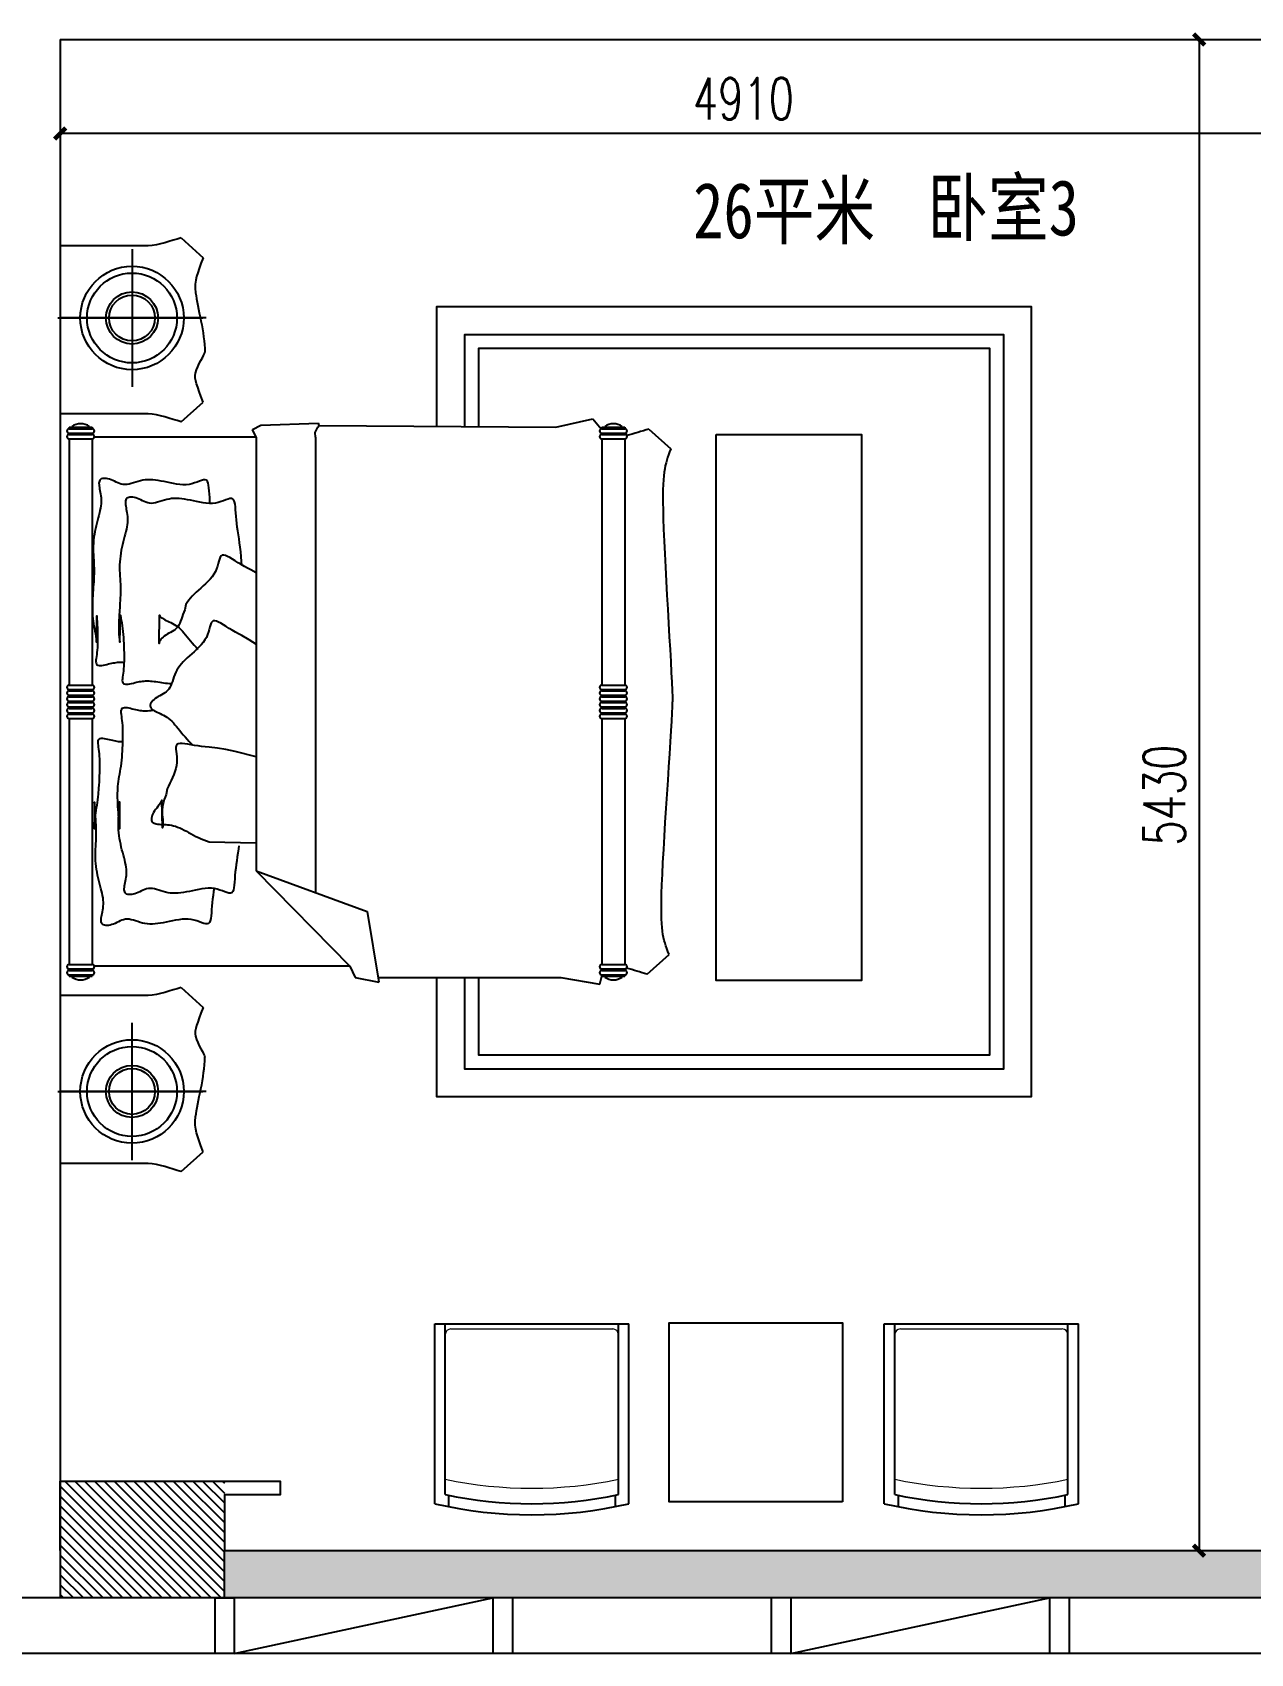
# Model space of a CAD drawing. Header units: millimetres. Extents: x 561810 to 956823, y -438984 to -391712.
# Drawn here: x 581290 to 585667, y -415003 to -409177 of the extents above; entities that cross this region are included whole.
import ezdxf

# ---------------------------------------------------------------- set-up
doc = ezdxf.new("R2010")
doc.units = ezdxf.units.MM
doc.header["$LTSCALE"] = 10
doc.header["$MEASUREMENT"] = 0
doc.layers.get('0').update_dxf_attribs({"linetype": 'CONTINUOUS'})
doc.layers.get('DEFPOINTS').update_dxf_attribs({"color": 1, "linetype": 'CONTINUOUS'})
for name, color, linetype in [('PUB_DIM', 3, 'CONTINUOUS'), ('WALL', 7, 'CONTINUOUS'), ('WINDOW', 4, 'CONTINUOUS'), ('填充', 8, 'CONTINUOUS'), ('墙', 7, 'CONTINUOUS')]:
    doc.layers.add(name, color=color, linetype=linetype)
doc.layers.add('细线', color=250, linetype='CONTINUOUS', lineweight=5)
doc.styles.add('12', font='', dxfattribs={"width": 0.8})
doc.styles.add('_TCH_DIM_T3', font='SIMPLEX', dxfattribs={"width": 0.705882, "bigfont": 'GBCBIG'})
doc.styles.get('12').set_extended_font_data('SimSun')
doc.dimstyles.new('_TCH_ARCH&&100', dxfattribs={"dimtxt": 297.5, "dimasz": 100, "dimexe": 250, "dimexo": 300, "dimgap": 126.25, "dimtad": 1, "dimdec": 0, "dimzin": 0, "dimdsep": 46, "dimtxsty": '_TCH_DIM_T3', "dimblk": 'ARCHTICK', "dimcen": 0.09, "dimclrt": 7, "dimazin": 0, "dimtfac": 1, "dimtdec": 0, "dimtix": 1, "dimtmove": 0, "dimatfit": 3, "dimldrblk": 'ARCHTICK', "dimfxl": 0, "dimtolj": 1, "dimtzin": 0, "dimarcsym": 0})

# ---------------------------------------------------------------- blocks, each defined once
blk = doc.blocks.new('_ARCHTICK')
at = {"color": 0, "linetype": 'ByBlock', "const_width": 0.4}
blk.add_lwpolyline([(-0.5, -0.5), (0.5, 0.5)], dxfattribs=at)
blk = doc.blocks.new('*D908')
at = {"layer": 'DEFPOINTS', "color": 0}
for p in [(585350.2, -409202.8), (585350.2, -414632.8), (585482.4, -414632.8)]:
    blk.add_point(p, dxfattribs=at)
at = {"layer": 'PUB_DIM', "color": 0, "lineweight": -2}
for p, q in [((585450.2, -409202.8), (585582.4, -409202.8)), ((585450.2, -414632.8), (585582.4, -414632.8))]:
    blk.add_line(p, q, dxfattribs=at)
at = {"layer": 'PUB_DIM', "color": 8, "lineweight": -2}
blk.add_line((585482.4, -409202.8), (585482.4, -414632.8), dxfattribs=at)
at = {"layer": 'PUB_DIM', "color": 8, "lineweight": -2, "xscale": 40, "yscale": 40, "zscale": 40}
for p, rotation in [((585482.4, -409202.8), 90), ((585482.4, -414632.8), 270)]:
    blk.add_blockref('_ARCHTICK', p, dxfattribs=dict(at, rotation=rotation))
at = {"layer": 'PUB_DIM', "color": 142, "insert": (585357.4, -411917.8), "char_height": 150, "attachment_point": 5, "rotation": 90, "style": '_TCH_DIM_T3'}
blk.add_mtext('\\A1;5430', dxfattribs=at)
blk = doc.blocks.new('*D909')
at = {"layer": 'DEFPOINTS', "color": 0}
for p in [(581389.9, -409388.4), (586299.9, -409388.4), (581389.9, -409540.4)]:
    blk.add_point(p, dxfattribs=at)
at = {"layer": 'PUB_DIM', "color": 0, "lineweight": -2}
for p, q in [((581389.9, -409488.4), (581389.9, -409640.4)), ((586299.9, -409488.4), (586299.9, -409640.4))]:
    blk.add_line(p, q, dxfattribs=at)
at = {"layer": 'PUB_DIM', "color": 8, "lineweight": -2}
blk.add_line((586299.9, -409540.4), (581389.9, -409540.4), dxfattribs=at)
at = {"layer": 'PUB_DIM', "color": 8, "lineweight": -2, "xscale": 40, "yscale": 40, "zscale": 40, "rotation": 180}
blk.add_blockref('_ARCHTICK', (581389.9, -409540.4), dxfattribs=at)
at = {"layer": 'PUB_DIM', "color": 8, "lineweight": -2, "xscale": 40, "yscale": 40, "zscale": 40}
blk.add_blockref('_ARCHTICK', (586299.9, -409540.4), dxfattribs=at)
at = {"layer": 'PUB_DIM', "color": 142, "insert": (583844.9, -409415.4), "char_height": 150, "attachment_point": 5, "style": '_TCH_DIM_T3'}
blk.add_mtext('\\A1;4910', dxfattribs=at)

msp = doc.modelspace()

# ---------------------------------------------------------------- hatches: boundary and pattern name
h = msp.add_hatch()
h.set_pattern_fill('ANSI31', color=250, scale=200, angle=-90, style=0)
h.set_pattern_definition([(315, (582179.9, -414802.755), (17.6777, 17.6777), [])])
h.paths.add_polyline_path([(581979.9, -414632.8), (581979.9, -414382.8), (581389.9, -414382.8), (581389.9, -414632.8), (581389.9, -414802.8), (581979.9, -414802.8)])
h = msp.add_hatch()
h.set_pattern_fill('AR-CONC', color=250, scale=20, style=0)
h.set_pattern_definition([(50, (585979.9, -414802.76), (143.452, -12.5504), [15, -165]), (355, (585979.9, -414802.76), (-27.75, 150.4384), [12, -132]), (100.4514, (585991.86, -414803.8), (115.702, 137.888), [12.748, -140.2284]), (46.184, (585979.9, -414762.76), (213.448, -33.104), [22.5, -247.5]), (96.6356, (585997.69, -414765.51), (186.933, 194.824), [19.122, -210.343]), (351.184, (585979.9, -414762.76), (186.932, 194.824), [18, -198]), (21, (585999.9, -414772.76), (119.3814, -80.5238), [15, -165]), (326, (585999.9, -414772.76), (48.663, 145.03), [12, -132]), (71.4514, (586009.85, -414779.47), (168.0445, 64.506), [12.748, -140.2284]), (37.5, (585979.9, -414802.755), (2.432, 66.5788), [0, -130.4, 0, -134, 0, -132.5]), (7.5, (585979.9, -414802.755), (52.6139, 78.8823), [0, -76.4, 0, -127.4, 0, -50.5]), (327.5, (585935.3, -414802.755), (106.7645, -4.511), [0, -50, 0, -156, 0, -207]), (317.5, (585915.3, -414802.755), (116.6372, 20.021), [0, -65, 0, -103.6, 0, -147])])
h.paths.add_polyline_path([(585979.9, -414802.8), (585979.9, -414632.8), (581979.9, -414632.8), (581979.9, -414802.8), (582014.9, -414802.8)])

# ---------------------------------------------------------------- linework, layer by layer
at = {"color": 1}
for p, q in [((581944.9, -414802.8), (581944.9, -415002.8)), ((581944.9, -414802.8), (582014.9, -414802.8)), ((582014.9, -414802.8), (582014.9, -415002.8)), ((582014.9, -415002.8), (582944.9, -414802.8)), ((582944.9, -414802.8), (582944.9, -415002.8)), ((583014.9, -414802.8), (583014.9, -415002.8)), ((583944.9, -414802.8), (583944.9, -415002.8)), ((584014.9, -414802.8), (584014.9, -415002.8)), ((584014.9, -415002.8), (584944.9, -414802.8)), ((584944.9, -414802.8), (584944.9, -415002.8)), ((585014.9, -414802.8), (585014.9, -415002.8))]:
    msp.add_line(p, q, dxfattribs=at)
at = {"layer": 'WALL'}
for p, q in [((581389.9, -409202.8), (581389.9, -414802.8)), ((581389.9, -409202.8), (586299.9, -409202.8)), ((581979.9, -414632.8), (585979.9, -414632.8))]:
    msp.add_line(p, q, dxfattribs=at)
at = {"layer": 'WINDOW'}
for p, q in [((599009.9, -414802.8), (562009.9, -414802.8)), ((599129.9, -415002.8), (561809.9, -415002.8))]:
    msp.add_line(p, q, dxfattribs=at)
at = {"layer": '填充', "color": 142, "ltscale": 0.01}
for p, q in [((581705.6, -409943.8), (581389.9, -409943.8)), ((581824.8, -409915.6), (581903.3, -409986.6)), ((581647.8, -409956.3), (581647.8, -410450.1)), ((581381.7, -410203.2), (581901.8, -410203.2)), ((581913.8, -410203.2), (581393.7, -410203.2)), ((581824.8, -410576.2), (581903.3, -410505.2)), ((581705.6, -410548.1), (581389.9, -410548.1)), ((582080.6, -410603.7), (582110.9, -410588.6)), ((582110.9, -410588.6), (582317.5, -410581.2)), ((582315.4, -410595.8), (582320, -410589.1)), ((582320.2, -410589.9), (582317.5, -410581.2)), ((582320.2, -410589.9), (583171.2, -410596.2)), ((583171.2, -410596.2), (583303.8, -410565.8)), ((583303.8, -410565.8), (583333.6, -410601.7)), ((581421.5, -410596.2), (581421.5, -410601.4)), ((581421.5, -410596.2), (581505.1, -410596.2)), ((581421.5, -410601.4), (581505.1, -410601.4)), ((581421.5, -410617.1), (581421.5, -410622.3)), ((581421.5, -410617.1), (581421.5, -410622.3)), ((581421.5, -410617.1), (581505.1, -410617.1)), ((581421.5, -410622.3), (581505.1, -410622.3)), ((581421.5, -410638), (581421.5, -411522.4)), ((581421.5, -410638), (581505.1, -410638)), ((581432, -410593.5), (581432, -410596.2)), ((581494.6, -410593.5), (581494.6, -410596.2)), ((581505.1, -410596.2), (581505.1, -410601.4)), ((581505.1, -410617.1), (581505.1, -410622.3)), ((581505.1, -410638), (581505.1, -411522.4)), ((582093.9, -410631), (581512.9, -410631)), ((582093.9, -410631), (582080.6, -410603.7)), ((582093.9, -410631), (582093.9, -412190.5)), ((582306.1, -410614.4), (582315.4, -410595.8)), ((582306.9, -410631), (582306.1, -410614.4)), ((582306.9, -410631), (582306.9, -412268.2)), ((583335.8, -410596.2), (583335.8, -410601.4)), ((583335.8, -410596.2), (583419.3, -410596.2)), ((583335.8, -410601.4), (583419.3, -410601.4)), ((583335.8, -410617.1), (583335.8, -410622.3)), ((583335.8, -410617.1), (583335.8, -410622.3)), ((583335.8, -410617.1), (583419.3, -410617.1)), ((583335.8, -410622.3), (583419.3, -410622.3)), ((583335.8, -410638), (583335.8, -411522.4)), ((583335.8, -410638), (583419.3, -410638)), ((583346.2, -410593.5), (583346.2, -410596.2)), ((583408.9, -410593.5), (583408.9, -410596.2)), ((583419.3, -410596.2), (583419.3, -410601.4)), ((583419.3, -410617.1), (583419.3, -410622.3)), ((583419.3, -410638), (583419.3, -411522.4)), ((583423, -410618), (583423, -410623.2)), ((583505.2, -410602.8), (583583.7, -410673.8)), ((581421.5, -411522.4), (581505.1, -411522.4)), ((583335.8, -411522.4), (583419.3, -411522.4)), ((581421.5, -411538.1), (581421.5, -411543.3)), ((581421.5, -411538.1), (581421.5, -411543.3)), ((581421.5, -411538.1), (581505.1, -411538.1)), ((581421.5, -411543.3), (581505.1, -411543.3)), ((581421.5, -411559), (581421.5, -411564.2)), ((581421.5, -411559), (581421.5, -411564.2)), ((581421.5, -411559), (581505.1, -411559)), ((581421.5, -411564.2), (581505.1, -411564.2)), ((581421.5, -411579.9), (581421.5, -411585.1)), ((581421.5, -411579.9), (581421.5, -411585.1)), ((581421.5, -411579.9), (581505.1, -411579.9)), ((581505.1, -411538.1), (581505.1, -411543.3)), ((581505.1, -411538.1), (581505.1, -411543.3)), ((581505.1, -411559), (581505.1, -411564.2)), ((581505.1, -411559), (581505.1, -411564.2)), ((581505.1, -411579.9), (581505.1, -411585.1)), ((583335.8, -411538.1), (583419.3, -411538.1)), ((583335.8, -411538.1), (583335.8, -411543.3)), ((583335.8, -411538.1), (583335.8, -411543.3)), ((583335.8, -411543.3), (583419.3, -411543.3)), ((583335.8, -411559), (583419.3, -411559)), ((583335.8, -411559), (583335.8, -411564.2)), ((583335.8, -411559), (583335.8, -411564.2)), ((583335.8, -411564.2), (583419.3, -411564.2)), ((583335.8, -411579.9), (583335.8, -411585.1)), ((583335.8, -411579.9), (583419.3, -411579.9)), ((583335.8, -411579.9), (583335.8, -411585.1)), ((583419.3, -411538.1), (583419.3, -411543.3)), ((583419.3, -411538.1), (583419.3, -411543.3)), ((583419.3, -411559), (583419.3, -411564.2)), ((583419.3, -411559), (583419.3, -411564.2)), ((583419.3, -411579.9), (583419.3, -411585.1)), ((581421.5, -411585.1), (581505.1, -411585.1)), ((581421.5, -411600.8), (581421.5, -411606)), ((581421.5, -411600.8), (581421.5, -411606)), ((581421.5, -411600.8), (581505.1, -411600.8)), ((581421.5, -411606), (581505.1, -411606)), ((581421.5, -411621.6), (581421.5, -411626.9)), ((581421.5, -411621.6), (581421.5, -411626.9)), ((581421.5, -411621.6), (581505.1, -411621.6)), ((581421.5, -411626.9), (581505.1, -411626.9)), ((581505.1, -411600.8), (581505.1, -411606)), ((581505.1, -411600.8), (581505.1, -411606)), ((581505.1, -411621.6), (581505.1, -411626.9)), ((581505.1, -411621.6), (581505.1, -411626.9)), ((583335.8, -411585.1), (583419.3, -411585.1)), ((583335.8, -411600.8), (583419.3, -411600.8)), ((583335.8, -411600.8), (583335.8, -411606)), ((583335.8, -411600.8), (583335.8, -411606)), ((583335.8, -411606), (583419.3, -411606)), ((583335.8, -411621.6), (583419.3, -411621.6)), ((583335.8, -411621.6), (583335.8, -411626.9)), ((583335.8, -411621.6), (583335.8, -411626.9)), ((583335.8, -411626.9), (583419.3, -411626.9)), ((583419.3, -411600.8), (583419.3, -411606)), ((583419.3, -411600.8), (583419.3, -411606)), ((583419.3, -411621.6), (583419.3, -411626.9)), ((583419.3, -411621.6), (583419.3, -411626.9)), ((581421.5, -411642.5), (581421.5, -412527)), ((581421.5, -411642.5), (581505.1, -411642.5)), ((581505.1, -411642.5), (581505.1, -412527)), ((583335.8, -411642.5), (583335.8, -412527)), ((583335.8, -411642.5), (583419.3, -411642.5)), ((583419.3, -411642.5), (583419.3, -412527)), ((582093.9, -412190.5), (582430.3, -412533)), ((582093.9, -412190.5), (582493, -412336.2)), ((582493, -412336.2), (582534.4, -412590.3)), ((583499.1, -412561.2), (583577.5, -412490.2)), ((581421.5, -412527), (581505.1, -412527)), ((581421.5, -412547.9), (581421.5, -412542.6)), ((581421.5, -412547.9), (581421.5, -412542.6)), ((581421.5, -412542.6), (581421.5, -412547.9)), ((581421.5, -412542.6), (581505.1, -412542.6)), ((581421.5, -412547.9), (581505.1, -412547.9)), ((581421.5, -412568.7), (581421.5, -412563.5)), ((581421.5, -412563.5), (581421.5, -412568.7)), ((581421.5, -412563.5), (581505.1, -412563.5)), ((581421.5, -412568.7), (581505.1, -412568.7)), ((581432, -412571.5), (581432, -412568.7)), ((581494.6, -412571.5), (581494.6, -412568.7)), ((581505.1, -412547.9), (581505.1, -412542.6)), ((581505.1, -412542.6), (581505.1, -412547.9)), ((581505.1, -412568.7), (581505.1, -412563.5)), ((581505.1, -412563.5), (581505.1, -412568.7)), ((582430.3, -412533), (581512.7, -412533)), ((582430.3, -412533), (582449.3, -412573.3)), ((583329.1, -412597.7), (583335.8, -412568.7)), ((583335.8, -412527), (583419.3, -412527)), ((583335.8, -412547.9), (583335.8, -412542.6)), ((583335.8, -412542.6), (583419.3, -412542.6)), ((583335.8, -412547.9), (583335.8, -412542.6)), ((583335.8, -412542.6), (583335.8, -412547.9)), ((583335.8, -412547.9), (583419.3, -412547.9)), ((583335.8, -412563.5), (583419.3, -412563.5)), ((583335.8, -412568.7), (583335.8, -412563.5)), ((583335.8, -412563.5), (583335.8, -412568.7)), ((583335.8, -412568.7), (583419.3, -412568.7)), ((583346.2, -412571.5), (583346.2, -412568.7)), ((583408.9, -412571.5), (583408.9, -412568.7)), ((583419.3, -412547.9), (583419.3, -412542.6)), ((583419.3, -412542.6), (583419.3, -412547.9)), ((583419.3, -412568.7), (583419.3, -412563.5)), ((583419.3, -412563.5), (583419.3, -412568.7)), ((581824.8, -412609.6), (581903.3, -412680.6)), ((582449.3, -412573.3), (582534.4, -412590.3)), ((582531.6, -412573.3), (583188.6, -412573.3)), ((583188.6, -412573.3), (583329.1, -412597.7)), ((581705.6, -412637.8), (581389.9, -412637.8)), ((581647.8, -413229.6), (581647.8, -412735.8)), ((581381.7, -412982.7), (581901.8, -412982.7)), ((581913.8, -412982.7), (581393.7, -412982.7)), ((581824.8, -413270.3), (581903.3, -413199.3)), ((581705.6, -413242.1), (581389.9, -413242.1)), ((582735.5, -414464.1), (582735.5, -413818.1)), ((582735.5, -413818.1), (583433.7, -413818.1)), ((582773.7, -414431.6), (582773.7, -413818.1)), ((583395.5, -414431.6), (583395.5, -413818.1)), ((583433.7, -414464.1), (583433.7, -413818.1)), ((584350.9, -413818.1), (585049.1, -413818.1)), ((584350.9, -414464.1), (584350.9, -413818.1)), ((584389.1, -414431.6), (584389.1, -413818.1)), ((585010.9, -414431.6), (585010.9, -413818.1)), ((585049.1, -414464.1), (585049.1, -413818.1)), ((582786.1, -414475), (582786.1, -414434.2)), ((583385.4, -414474.5), (583385.4, -414433.7)), ((584401.6, -414475), (584401.6, -414434.2)), ((585000.9, -414474.5), (585000.9, -414433.7))]:
    msp.add_line(p, q, dxfattribs=at)
for points in [[(583746.4, -410621.4), (584269.6, -410621.4), (584269.6, -412584.1), (583746.4, -412584.1)], [(584201.3, -414457.5), (583578.5, -414457.5), (583578.5, -413814.6), (584201.3, -413814.6)]]:
    msp.add_lwpolyline(points, close=True, dxfattribs=at)
for points in [[(581389.9, -414632.8), (581389.9, -414382.8), (582179.9, -414382.8), (582179.9, -414432.8), (581979.9, -414432.8), (581979.9, -414632.8)], [(581979.9, -414802.8), (581979.9, -414632.8)]]:
    msp.add_lwpolyline(points, dxfattribs=at)
msp.add_circle((581647.8, -412982.7), 185.9, dxfattribs=at)
for centre, radius, start, end in [((581463.3, -410635.3), 52.2, 53.1301, 126.8699), ((583377.6, -410635.3), 52.2, 53.1301, 126.8699), ((581421.5, -410609.3), 7.83, 90, 270), ((581421.5, -410630.2), 7.83, 90, 270), ((581505.1, -410609.3), 7.83, 270, 90), ((581505.1, -410630.2), 7.83, 270, 90), ((583335.8, -410609.3), 7.83, 90, 270), ((583335.8, -410630.2), 7.83, 90, 270), ((583419.3, -410609.3), 7.83, 270, 90), ((583419.3, -410630.2), 7.83, 270, 90), ((581421.5, -411530.2), 7.83, 90, 270), ((581505.1, -411530.2), 7.83, 270, 90), ((583335.8, -411530.2), 7.83, 90, 270), ((583419.3, -411530.2), 7.83, 270, 90), ((581421.5, -411551.1), 7.83, 90, 270), ((581421.5, -411572), 7.83, 90, 270), ((581505.1, -411551.1), 7.83, 270, 90), ((581505.1, -411572), 7.83, 270, 90), ((583335.8, -411551.1), 7.83, 90, 270), ((583335.8, -411572), 7.83, 90, 270), ((583419.3, -411551.1), 7.83, 270, 90), ((583419.3, -411572), 7.83, 270, 90), ((581421.5, -411592.9), 7.83, 90, 270), ((581421.5, -411613.8), 7.83, 90, 270), ((581421.5, -411634.7), 7.83, 90, 270), ((581505.1, -411592.9), 7.83, 270, 90), ((581505.1, -411613.8), 7.83, 270, 90), ((581505.1, -411634.7), 7.83, 270, 90), ((583335.8, -411592.9), 7.83, 90, 270), ((583335.8, -411613.8), 7.83, 90, 270), ((583335.8, -411634.7), 7.83, 90, 270), ((583419.3, -411592.9), 7.83, 270, 90), ((583419.3, -411613.8), 7.83, 270, 90), ((583419.3, -411634.7), 7.83, 270, 90), ((581421.5, -412534.8), 7.83, 90, 270), ((581421.5, -412555.7), 7.83, 90, 270), ((581463.3, -412529.7), 52.2, 233.1301, 306.8699), ((581505.1, -412534.8), 7.83, 270, 90), ((581505.1, -412555.7), 7.83, 270, 90), ((583335.8, -412534.8), 7.83, 90, 270), ((583335.8, -412555.7), 7.83, 90, 270), ((583377.6, -412529.7), 52.2, 233.1301, 306.8699), ((583419.3, -412534.8), 7.83, 270, 90), ((583419.3, -412555.7), 7.83, 270, 90), ((583084.6, -412960.7), 1503.4, 258.06513, 281.93487), ((584700, -412960.7), 1503.4, 258.06513, 281.93487), ((583084.6, -412960.7), 1543.4, 256.92708, 283.07292), ((584700, -412960.7), 1543.4, 256.92708, 283.07292)]:
    msp.add_arc(centre, radius, start, end, dxfattribs=at)
msp.add_ellipse((581647.8, -410203.2), major_axis=(-131.4, -131.4), ratio=1, start_param=3.926991, end_param=10.210176, dxfattribs=at)
for points, knots in [([(581824.8, -409915.6), (581785.3, -409925.4), (581743.1, -409943.9), (581700, -409943.8), (581697.1, -409943.8)], [0, 0, 0, 0, 119.139047, 127.45857, 127.45857, 127.45857, 127.45857]), ([(581903.3, -409986.6), (581881.5, -410046.8), (581858.9, -410086.9), (581909.7, -410256.3), (581909.4, -410325.9), (581909.4, -410325.9)], [0, 0, 0, 0, 178.169252, 382.130033, 382.13034, 382.13034, 382.13034, 382.13034]), ([(581903.3, -410505.2), (581881.5, -410445), (581858.9, -410404.9), (581909.7, -410335.6), (581909.4, -410325.9), (581909.4, -410325.9)], [0, 0, 0, 0, 178.169252, 382.130033, 382.13034, 382.13034, 382.13034, 382.13034]), ([(581824.8, -410576.2), (581785.3, -410566.4), (581743.1, -410548), (581700, -410548), (581697.1, -410548.1)], [0, 0, 0, 0, 119.139047, 127.45857, 127.45857, 127.45857, 127.45857]), ([(583583.7, -410673.8), (583561.9, -410734.1), (583539.3, -410774.2), (583590.1, -411512.8), (583589.8, -411582.5), (583589.8, -411582.5)], [0, 0, 0, 0, 178.169252, 382.130033, 382.13034, 382.13034, 382.13034, 382.13034]), ([(583577.5, -412490.2), (583555.7, -412429.9), (583533.2, -412389.8), (583590.1, -411652.1), (583589.8, -411582.5), (583589.8, -411582.5)], [0, 0, 0, 0, 178.169252, 382.130033, 382.13034, 382.13034, 382.13034, 382.13034]), ([(583577.5, -412490.2), (583555.7, -412429.9), (583533.2, -412389.8), (583590.1, -411652.1), (583589.8, -411582.5), (583589.8, -411582.5)], [0, 0, 0, 0, 178.169252, 382.130033, 382.13034, 382.13034, 382.13034, 382.13034]), ([(583577.5, -412490.2), (583555.7, -412429.9), (583533.2, -412389.8), (583590.1, -411652.1), (583589.8, -411582.5), (583589.8, -411582.5)], [0, 0, 0, 0, 178.169252, 382.130033, 382.13034, 382.13034, 382.13034, 382.13034]), ([(581824.8, -412609.6), (581785.3, -412619.4), (581743.1, -412637.9), (581700, -412637.9), (581697.1, -412637.8)], [0, 0, 0, 0, 119.139047, 127.45857, 127.45857, 127.45857, 127.45857]), ([(581903.3, -412680.6), (581881.5, -412740.8), (581858.9, -412780.9), (581909.7, -412850.3), (581909.4, -412859.9), (581909.4, -412859.9)], [0, 0, 0, 0, 178.169252, 382.130033, 382.13034, 382.13034, 382.13034, 382.13034]), ([(581903.3, -413199.3), (581881.5, -413139), (581858.9, -413098.9), (581909.7, -412929.6), (581909.4, -412859.9), (581909.4, -412859.9)], [0, 0, 0, 0, 178.169252, 382.130033, 382.13034, 382.13034, 382.13034, 382.13034]), ([(581824.8, -413270.3), (581785.3, -413260.5), (581743.1, -413242), (581700, -413242), (581697.1, -413242.1)], [0, 0, 0, 0, 119.139047, 127.45857, 127.45857, 127.45857, 127.45857])]:
    msp.add_open_spline(points, degree=3, knots=knots, dxfattribs=at)
for points in [[(583505.2, -410602.8), (583478.8, -410609.4), (583452.3, -410619.3), (583425.6, -410625.5)], [(583499.1, -412561.2), (583474.5, -412555.1), (583450, -412546.1), (583425.3, -412539.9)]]:
    msp.add_open_spline(points, degree=3, dxfattribs=at)
at = {"layer": '墙', "color": 250}
for points in [[(582742.4, -412573.3), (582742.4, -413001.4), (584880.7, -413001.4), (584880.7, -410163.5), (582742.4, -410163.5), (582742.4, -410593)], [(582842.4, -412573.3), (582842.4, -412901.4), (584780.7, -412901.4), (584780.7, -410263.5), (582842.4, -410263.5), (582842.4, -410593.7)], [(582892.4, -412573.3), (582892.4, -412851.4), (584730.7, -412851.4), (584730.7, -410313.5), (582892.4, -410313.5), (582892.4, -410594.1)], [(581928.9, -410869.8), (581928, -410861.6), (581926.9, -410848.9), (581926.1, -410836.5), (581925.3, -410824.8), (581924.4, -410814.1), (581923.1, -410804.6), (581921.2, -410796.7), (581918.6, -410790.6), (581915, -410786.6), (581910.4, -410784.8), (581904.7, -410785), (581897.9, -410786.7), (581890.3, -410789.4), (581881.9, -410792.7), (581872.8, -410796.1), (581863.1, -410799.1), (581852.8, -410801.4), (581842, -410802.5), (581830.9, -410802.6), (581819.6, -410801.7), (581808.1, -410800.3), (581796.6, -410798.3), (581785.1, -410796), (581773.9, -410793.6), (581762.9, -410791.3), (581752.3, -410789.2), (581742, -410787.4), (581732.1, -410786.1), (581722.5, -410785.1), (581713.2, -410784.6), (581704.1, -410784.6), (581695.1, -410785.3), (581686.4, -410786.5), (581677.8, -410788.4), (581669.3, -410790.8), (581661, -410793.3), (581652.9, -410796), (581645.1, -410798.4), (581637.4, -410800.4), (581630, -410801.7), (581622.9, -410802.2), (581616, -410801.7), (581609.4, -410800.3), (581603, -410798.3), (581596.8, -410795.7), (581590.8, -410792.8), (581584.8, -410789.9), (581578.9, -410787.1), (581573, -410784.6), (581567.2, -410782.6), (581561.4, -410781), (581555.8, -410780.1), (581550.6, -410779.7), (581545.7, -410779.8), (581541.3, -410780.5), (581537.5, -410781.8), (581534.4, -410783.7), (581532.1, -410786.3), (581530.5, -410789.3), (581529.5, -410793), (581529.1, -410797), (581529.2, -410801.6), (581529.6, -410806.5), (581530.4, -410811.7), (581531.3, -410817.3), (581532.4, -410823.1), (581533.6, -410829.1), (581534.7, -410835.4), (581535.7, -410842), (581536.5, -410848.8), (581537, -410855.9), (581537.1, -410863.2), (581536.8, -410870.8), (581535.8, -410878.7), (581534.4, -410886.8), (581532.6, -410895.2), (581530.5, -410903.9), (581528.2, -410912.7), (581525.7, -410921.9), (581523.2, -410931.2), (581520.8, -410940.8), (581518.4, -410950.7), (581516.3, -410960.7), (581514.3, -410970.8), (581512.5, -410981.1), (581511, -410991.5), (581509.8, -411001.9), (581508.9, -411012.3), (581508.4, -411022.7), (581508.3, -411033), (581508.4, -411043.2), (581508.8, -411053.3), (581509.4, -411063.4), (581510, -411073.3), (581510.6, -411083.2), (581511.1, -411093.1), (581511.4, -411102.8), (581511.5, -411112.5), (581511.4, -411122.1), (581511.1, -411131.7), (581510.6, -411141.3), (581510, -411151), (581509.3, -411160.7), (581508.6, -411170.6), (581507.9, -411180.7), (581507.1, -411190.9), (581506.5, -411201.3), (581505.9, -411211.7), (581505.5, -411222.1), (581505.2, -411232.4), (581505.2, -411254.2), (581505.5, -411264.1), (581506, -411273.8), (581506.9, -411283.2), (581508.1, -411292.3), (581509.5, -411301.3), (581511.1, -411310.2), (581512.7, -411319.2), (581514.4, -411328.3), (581516, -411337.7), (581517.5, -411347.4), (581518.8, -411357.5), (581520, -411368), (581521, -411273.1), (581521.9, -411284.1), (581522.6, -411295.1), (581523.1, -411306.2), (581523.6, -411317.2), (581523.9, -411328.1), (581524.2, -411338.8), (581524.3, -411349.2), (581524.3, -411359.3), (581524.1, -411369.1), (581523.8, -411378.6), (581523.3, -411387.7), (581522.6, -411396.4), (581521.8, -411404.8), (581520.8, -411412.7), (581519.8, -411420.1), (581518.9, -411426.9), (581518.2, -411433), (581518.1, -411438.4), (581518.5, -411443), (581519.8, -411446.7), (581521.9, -411449.5), (581525.1, -411451.2), (581529.3, -411452), (581534.2, -411452.1), (581539.7, -411451.6), (581545.5, -411450.6), (581551.6, -411449.3), (581557.8, -411447.9), (581563.7, -411446.4), (581569.5, -411445), (581574.9, -411443.8), (581580.3, -411442.8), (581585.5, -411441.9), (581590.7, -411441.1), (581596, -411440.6), (581601.5, -411440.3), (581607.1, -411440.2), (581613.1, -411440.4), (581618.8, -411440.7)], [(582042.5, -411090.8), (582041.7, -411078.1), (582040.3, -411060.3), (582038.6, -411043.2), (582036.7, -411026.8), (582034.6, -411011.3), (582032.4, -410996.4), (582030.2, -410982.1), (582028, -410968.3), (582026, -410954.9), (582024.2, -410941.8), (582022.8, -410928.9), (582021.8, -410916.1), (582021, -410903.8), (582020.2, -410892.1), (582019.3, -410881.4), (582018, -410871.9), (582016.1, -410863.9), (582013.5, -410857.8), (582009.9, -410853.8), (582005.2, -410852.1), (581999.5, -410852.3), (581992.8, -410853.9), (581985.2, -410856.7), (581976.8, -410859.9), (581967.7, -410863.3), (581957.9, -410866.4), (581947.6, -410868.6), (581936.9, -410869.7), (581925.8, -410869.8), (581914.4, -410869), (581903, -410867.5), (581891.4, -410865.5), (581880, -410863.2), (581868.7, -410860.8), (581857.7, -410858.5), (581847.1, -410856.5), (581836.9, -410854.7), (581827, -410853.3), (581817.4, -410852.3), (581808, -410851.9), (581798.9, -410851.9), (581790, -410852.5), (581781.3, -410853.8), (581772.6, -410855.7), (581764.2, -410858), (581755.9, -410860.6), (581747.8, -410863.2), (581739.9, -410865.6), (581732.3, -410867.6), (581724.9, -410869), (581717.7, -410869.5), (581710.9, -410869), (581704.3, -410867.6), (581697.9, -410865.5), (581691.7, -410862.9), (581685.6, -410860.1), (581679.7, -410857.2), (581673.8, -410854.3), (581667.9, -410851.8), (581662, -410849.8), (581656.3, -410848.3), (581650.7, -410847.3), (581645.4, -410846.9), (581640.5, -410847), (581636.2, -410847.8), (581632.4, -410849.1), (581629.3, -410851), (581627, -410853.5), (581625.4, -410856.6), (581624.4, -410860.2), (581624, -410864.3), (581624, -410868.8), (581624.5, -410873.7), (581625.2, -410879), (581626.2, -410884.5), (581627.3, -410890.3), (581628.5, -410896.4), (581629.6, -410902.7), (581630.6, -410909.3), (581631.4, -410916.1), (581631.9, -410923.2), (581632, -410930.5), (581631.6, -410938.1), (581630.7, -410946), (581629.3, -410954.1), (581627.5, -410962.5), (581625.4, -410971.1), (581623.1, -410980), (581620.6, -410989.1), (581618.1, -410998.5), (581615.6, -411008.1), (581613.3, -411017.9), (581611.1, -411027.9), (581609.1, -411038.1), (581607.4, -411048.4), (581605.9, -411058.8), (581604.7, -411069.2), (581603.8, -411079.6), (581603.3, -411089.9), (581603.1, -411100.2), (581603.3, -411110.4), (581603.7, -411120.6), (581604.2, -411130.6), (581604.9, -411140.6), (581605.5, -411150.5), (581606, -411160.3), (581606.3, -411170), (581606.4, -411179.7), (581606.3, -411189.3), (581606, -411198.9), (581605.5, -411208.5), (581604.9, -411218.2), (581604.2, -411228), (581603.5, -411238.9), (581602.7, -411259.5), (581602, -411269.8), (581601.3, -411280.1), (581600.8, -411290.5), (581600.3, -411300.9), (581600.1, -411311.3), (581600.1, -411321.4), (581600.3, -411331.4), (581600.9, -411341.1), (581601.8, -411350.4), (581603, -411359.6), (581604.4, -411368.5), (581605.9, -411271.8), (581607.6, -411280.8), (581609.2, -411289.9), (581610.9, -411299.3), (581612.4, -411309), (581613.7, -411319.1), (581614.9, -411329.6), (581615.9, -411340.4), (581616.7, -411351.3), (581617.4, -411362.4), (581618, -411373.5), (581618.5, -411384.5), (581618.8, -411395.4), (581619, -411406), (581619.1, -411416.4), (581619.1, -411426.5), (581619, -411436.3), (581618.6, -411445.8), (581618.2, -411454.9), (581617.5, -411463.7), (581616.7, -411472), (581615.7, -411479.9), (581614.6, -411487.3), (581613.7, -411494.1), (581613.1, -411500.3), (581612.9, -411505.7), (581613.4, -411510.3), (581614.6, -411514), (581616.8, -411516.7), (581620, -411518.5), (581624.2, -411519.3), (581629.1, -411519.4), (581634.5, -411518.9), (581640.4, -411517.9), (581646.5, -411516.6), (581652.6, -411515.1), (581658.6, -411513.7), (581664.3, -411512.3), (581669.8, -411511.1), (581675.1, -411510), (581680.4, -411509.1), (581685.6, -411508.4), (581690.9, -411507.9), (581696.3, -411507.6), (581702, -411507.5), (581707.9, -411507.6), (581714.1, -411508), (581720.5, -411508.6), (581727.1, -411509.3), (581733.8, -411510.1), (581740.6, -411511), (581747.4, -411512), (581754.2, -411513), (581761, -411514), (581767.9, -411515), (581775, -411515.8), (581782.4, -411516.5), (581790.3, -411516.8)], [(582093.9, -411119.4), (582075.2, -411108.6), (582063.2, -411102.3), (582051.6, -411096), (582040.3, -411089.6), (582029.4, -411082.9), (582019, -411076.3), (582009.1, -411070), (581999.8, -411064.4), (581991.4, -411059.9), (581983.9, -411056.7), (581977.4, -411055.3), (581972.1, -411055.8), (581967.9, -411058.5), (581964.7, -411063.3), (581962.1, -411069.7), (581959.8, -411077.4), (581957.5, -411086.1), (581954.9, -411095.5), (581951.6, -411105.2), (581947.4, -411114.8), (581941.9, -411124.2), (581935.4, -411133.2), (581928.1, -411141.9), (581920.1, -411150.3), (581911.7, -411158.4), (581903.1, -411166.3), (581894.6, -411174), (581886.2, -411181.5), (581878.3, -411188.8), (581870.8, -411196.1), (581863.9, -411203.3), (581857.4, -411210.5), (581851.5, -411217.7), (581846.2, -411225.1), (581841.5, -411232.7), (581837.3, -411252.1), (581833.8, -411260.2), (581830.7, -411268.4), (581827.9, -411276.6), (581825.2, -411284.7), (581822.5, -411292.5), (581819.6, -411299.8), (581816.4, -411306.6), (581812.6, -411312.7), (581808.1, -411317.9), (581803.1, -411322.4), (581797.7, -411326.4), (581791.9, -411329.9), (581786.1, -411333.1), (581780.2, -411336.2), (581774.4, -411339.3), (581768.9, -411342.6), (581763.8, -411346.1), (581759.2, -411349.9), (581755.2, -411353.8), (581751.7, -411357.8), (581749, -411361.8), (581747, -411365.8), (581745.8, -411369.6), (581745.5, -411373.2), (581746.2, -411271), (581747.7, -411274.1), (581750.1, -411277), (581753.1, -411279.7), (581756.8, -411282.4), (581761, -411284.9), (581765.7, -411287.4), (581770.8, -411289.9), (581776.1, -411292.4), (581781.7, -411295), (581787.5, -411297.8), (581793.4, -411300.9), (581799.3, -411304.2), (581805.4, -411308), (581811.3, -411312.3), (581817.3, -411317), (581823.1, -411322.4), (581828.8, -411328.3), (581834.5, -411334.7), (581840.3, -411341.5), (581846.1, -411348.6), (581852, -411356), (581858.1, -411363.5), (581864.4, -411371.2), (581870.9, -411378.9), (581877.8, -411386.5), (581884.8, -411394.1)], [(582095.4, -411376.6), (582068.8, -411359.7), (582042.9, -411344.7), (582030.9, -411338.4), (582019.3, -411332.1), (582008, -411325.6), (581997.1, -411319), (581986.6, -411312.3), (581976.7, -411306.1), (581967.5, -411300.5), (581959.1, -411296), (581951.6, -411292.8), (581945.1, -411291.3), (581939.8, -411291.8), (581935.6, -411294.6), (581932.4, -411299.3), (581929.8, -411305.7), (581927.5, -411313.5), (581925.2, -411322.2), (581922.5, -411331.6), (581919.3, -411341.2), (581915, -411350.9), (581909.6, -411360.2), (581903.1, -411369.2), (581895.8, -411377.9), (581887.8, -411386.3), (581879.4, -411394.5), (581870.8, -411402.4), (581862.2, -411410.1), (581853.9, -411417.6), (581846, -411424.9), (581838.5, -411432.1), (581831.6, -411439.3), (581825.1, -411446.5), (581819.2, -411453.8), (581813.9, -411461.2), (581809.1, -411468.7), (581805, -411476.6), (581801.4, -411484.6), (581798.3, -411492.8), (581795.5, -411501.1), (581792.9, -411509.1), (581790.2, -411516.9), (581787.3, -411524.3), (581784, -411531.1), (581780.2, -411537.1), (581775.8, -411542.4), (581770.8, -411546.9), (581765.3, -411550.8), (581759.6, -411554.3), (581753.7, -411557.6), (581747.8, -411560.6), (581742.1, -411563.7), (581736.6, -411567), (581731.5, -411570.5), (581726.9, -411574.3), (581722.8, -411578.2), (581719.4, -411582.3), (581716.6, -411586.3), (581714.6, -411590.3), (581713.4, -411594.1), (581713.2, -411597.7), (581713.8, -411601.1), (581715.4, -411604.2), (581717.7, -411607.1), (581720.8, -411609.8), (581724.5, -411612.5), (581728.7, -411615), (581733.4, -411617.5), (581738.4, -411620), (581743.8, -411622.5), (581749.4, -411625.1), (581755.1, -411627.9), (581761, -411631), (581767, -411634.3), (581773, -411638.1), (581779, -411642.4), (581784.9, -411647.1), (581790.7, -411652.5), (581796.5, -411658.4), (581802.2, -411664.8), (581807.9, -411671.6), (581813.7, -411678.7), (581819.6, -411686.1), (581825.7, -411693.6), (581832, -411701.3), (581838.6, -411709), (581845.4, -411716.6), (581852.5, -411724.2), (581859.7, -411731.7), (581866.4, -411738.2)], [(582032.2, -412100.1), (582030.7, -412111.1), (582028.4, -412126), (582026.2, -412140.2), (582024, -412154), (582022, -412167.5), (582020.3, -412180.6), (582018.9, -412193.5), (582017.8, -412206.2), (582017, -412218.6), (582016.2, -412230.3), (582015.3, -412241), (582014, -412250.5), (582012.1, -412258.4), (582009.5, -412264.5), (582006, -412268.5), (582001.3, -412270.3), (581995.6, -412270.1), (581988.9, -412268.4), (581981.3, -412265.7), (581972.9, -412262.4), (581963.7, -412259), (581954, -412256), (581943.7, -412253.7), (581932.9, -412252.6), (581921.8, -412252.5), (581910.5, -412253.4), (581899, -412254.8), (581887.5, -412256.8), (581876, -412259.1), (581864.8, -412261.5), (581853.8, -412263.8), (581843.2, -412265.9), (581833, -412267.7), (581823, -412269), (581813.4, -412270), (581804.1, -412270.5), (581795, -412270.5), (581786.1, -412269.8), (581777.3, -412268.6), (581768.7, -412266.7), (581760.2, -412264.3), (581751.9, -412261.8), (581743.9, -412259.1), (581736, -412256.7), (581728.3, -412254.7), (581720.9, -412253.4), (581713.8, -412252.9), (581706.9, -412253.4), (581700.3, -412254.8), (581693.9, -412256.8), (581687.7, -412259.4), (581681.7, -412262.3), (581675.7, -412265.2), (581669.8, -412268), (581663.9, -412270.5), (581658.1, -412272.5), (581652.3, -412274.1), (581646.7, -412275), (581641.5, -412275.4), (581636.6, -412275.3), (581632.2, -412274.6), (581628.4, -412273.3), (581625.3, -412271.4), (581623, -412268.8), (581621.4, -412265.8), (581620.4, -412262.1), (581620, -412258.1), (581620.1, -412253.5), (581620.5, -412248.6), (581621.3, -412243.4), (581622.2, -412237.8), (581623.4, -412232), (581624.5, -412226), (581625.7, -412219.7), (581626.7, -412213.1), (581627.5, -412206.3), (581627.9, -412199.2), (581628, -412191.9), (581627.7, -412184.3), (581626.7, -412176.4), (581625.3, -412168.3), (581623.5, -412159.9), (581621.4, -412151.2), (581619.1, -412142.4), (581616.7, -412133.2), (581614.2, -412123.9), (581611.7, -412114.3), (581609.4, -412104.4), (581607.2, -412094.4), (581605.2, -412084.3), (581603.4, -412074), (581601.9, -412063.6), (581600.7, -412053.2), (581599.8, -412042.8), (581599.3, -412032.4), (581599.2, -412022.1), (581599.4, -412011.9), (581599.7, -412001.8), (581600.3, -411991.7), (581600.9, -411981.8), (581601.5, -411971.9), (581602, -411961), (581602.3, -411951.2), (581602.4, -411941.6), (581602.3, -412038.7), (581602, -412029.1), (581601.5, -412019.5), (581600.9, -412009.8), (581600.3, -412000), (581599.5, -411990.1), (581598.8, -411980.1), (581598.1, -411969.8), (581597.4, -411958.4), (581596.8, -411948), (581596.4, -411937.6), (581596.1, -411927.3), (581596.1, -411917.1), (581596.4, -411896.6), (581596.9, -411886.9), (581597.8, -411877.5), (581599, -411868.4), (581600.4, -411859.5), (581602, -411850.5), (581603.6, -411841.6), (581605.3, -411832.4), (581606.9, -411823.1), (581608.4, -411813.4), (581609.7, -411803.2), (581610.9, -411792.8), (581611.9, -411782), (581612.8, -411771), (581613.5, -411760), (581614.1, -411748.9), (581614.5, -411737.9), (581614.9, -411727), (581615.1, -411716.3), (581615.2, -411705.9), (581615.2, -411695.8), (581615, -411686), (581614.7, -411676.5), (581614.2, -411667.4), (581613.6, -411658.7), (581612.7, -411650.3), (581611.7, -411642.4), (581610.7, -411635), (581609.8, -411628.2), (581609.2, -411622.1), (581609, -411616.7), (581609.4, -411612.1), (581610.7, -411608.4), (581612.8, -411605.6), (581616.1, -411603.9), (581620.2, -411603.1), (581625.1, -411603), (581630.6, -411603.5), (581636.5, -411604.5), (581642.5, -411605.8), (581648.7, -411607.2), (581654.7, -411608.7), (581660.4, -411610.1), (581665.9, -411611.3), (581671.2, -411612.3), (581676.4, -411613.2), (581681.6, -411614), (581686.9, -411614.5), (581692.4, -411614.8), (581698, -411614.9), (581704, -411614.7), (581710.2, -411614.3), (581716.6, -411613.8), (581723.2, -411613.1), (581725.1, -411612.9)], [(581942.8, -412253.6), (581941, -412264.8), (581939, -412278.2), (581937.3, -412291.3), (581935.9, -412304.3), (581934.8, -412317), (581934, -412329.4), (581933.2, -412341), (581932.3, -412351.8), (581931, -412361.2), (581929.1, -412369.2), (581926.5, -412375.3), (581923, -412379.3), (581918.3, -412381), (581912.6, -412380.8), (581905.9, -412379.2), (581898.3, -412376.5), (581889.9, -412373.2), (581880.7, -412369.8), (581871, -412366.7), (581860.7, -412364.5), (581849.9, -412363.4), (581838.8, -412363.3), (581827.5, -412364.1), (581816, -412365.6), (581804.5, -412367.6), (581793, -412369.9), (581781.8, -412372.3), (581770.8, -412374.6), (581760.2, -412376.7), (581749.9, -412378.4), (581740, -412379.8), (581730.4, -412380.8), (581721.1, -412381.3), (581712, -412381.2), (581703, -412380.6), (581694.3, -412379.3), (581685.7, -412377.5), (581677.2, -412375.1), (581668.9, -412372.5), (581660.8, -412369.9), (581653, -412367.5), (581645.3, -412365.5), (581637.9, -412364.1), (581630.8, -412363.6), (581623.9, -412364.1), (581617.3, -412365.5), (581610.9, -412367.6), (581604.7, -412370.2), (581598.7, -412373), (581592.7, -412376), (581586.8, -412378.8), (581580.9, -412381.3), (581575.1, -412383.3), (581569.3, -412384.8), (581563.7, -412385.8), (581558.5, -412386.2), (581553.6, -412386.1), (581549.2, -412385.3), (581545.4, -412384), (581542.3, -412382.1), (581540, -412379.6), (581538.4, -412376.5), (581537.4, -412372.9), (581537, -412368.8), (581537.1, -412364.3), (581537.5, -412359.4), (581538.3, -412354.1), (581539.2, -412348.6), (581540.4, -412342.8), (581541.5, -412336.7), (581542.6, -412330.4), (581543.7, -412323.9), (581544.4, -412317), (581544.9, -412310), (581545, -412302.6), (581544.7, -412295), (581543.7, -412287.2), (581542.3, -412279), (581540.5, -412270.6), (581538.4, -412262), (581536.1, -412253.1), (581533.7, -412244), (581531.1, -412234.6), (581528.7, -412225), (581526.3, -412215.2), (581524.2, -412205.2), (581522.2, -412195), (581520.4, -412184.7), (581518.9, -412174.4), (581517.7, -412164), (581516.8, -412153.6), (581516.3, -412143.2), (581516.2, -412132.9), (581516.3, -412122.7), (581516.7, -412112.5), (581517.3, -412102.5), (581517.9, -412092.5), (581518.5, -412082.6), (581519, -412072.8), (581519.3, -412063.1), (581519.4, -412053.4), (581519.3, -412043.8), (581519, -412034.2), (581518.5, -412024.6), (581517.9, -412014.9), (581517.3, -412005.1), (581516.5, -411995.2), (581515.8, -411985.2), (581515, -411975), (581514.4, -411964.6), (581513.8, -411953.1), (581513.4, -411942.7), (581513.1, -412039.1), (581513.1, -412028.9), (581513.4, -412019), (581513.9, -412009.3), (581514.8, -411999.9), (581516, -411990.8), (581517.4, -411981.8), (581519, -411972.9), (581520.6, -411964), (581522.3, -411953.8), (581523.9, -411944.4), (581525.4, -411934.7), (581526.7, -411924.6), (581527.9, -411914.1), (581528.9, -411892.8), (581529.8, -411881.8), (581530.5, -411870.7), (581531.1, -411859.6), (581531.5, -411848.6), (581531.8, -411837.7), (581532.1, -411827.1), (581532.2, -411816.7), (581532.2, -411806.6), (581532, -411796.8), (581531.7, -411787.3), (581531.2, -411778.2), (581530.6, -411769.4), (581529.7, -411761.1), (581528.7, -411753.2), (581527.7, -411745.8), (581526.8, -411739), (581526.1, -411732.9), (581526, -411727.4), (581526.4, -411722.8), (581527.7, -411719.1), (581529.8, -411716.4), (581533.1, -411714.7), (581537.2, -411713.8), (581542.1, -411713.7), (581547.6, -411714.3), (581553.4, -411715.2), (581559.5, -411716.5), (581565.7, -411718), (581571.7, -411719.5), (581577.4, -411720.8), (581582.9, -411722), (581588.2, -411723.1), (581593.4, -411724), (581598.6, -411724.7), (581603.9, -411725.2), (581609.4, -411725.5), (581614.9, -411725.6)], [(582093.9, -411780.1), (582017.9, -411761), (581985.5, -411754.2), (581954.4, -411748.9), (581924.7, -411745.2), (581911.2, -411744), (581898, -411742.7), (581885.1, -411741.1), (581872.5, -411739.2), (581860.3, -411737.2), (581848.7, -411735.2), (581838.1, -411733.7), (581828.6, -411732.8), (581820.4, -411732.8), (581813.9, -411733.9), (581809.2, -411736.4), (581806.4, -411740.6), (581805.3, -411746.2), (581805.3, -411753.1), (581806.2, -411761.1), (581807.5, -411770.1), (581808.7, -411779.7), (581809.4, -411789.9), (581809.3, -411800.4), (581807.9, -411811.2), (581805.4, -411822), (581802, -411832.9), (581797.9, -411843.7), (581793.3, -411854.5), (581788.5, -411865.1), (581783.5, -411875.5), (581778.8, -411885.6), (581774.3, -411895.5), (581770.2, -411915.6), (581766.6, -411924.9), (581763.5, -411934), (581760.8, -411943), (581758.8, -411951.9), (581757.3, -411960.7), (581756.5, -411970.6), (581756.4, -411979.4), (581756.7, -411988.2), (581757.4, -411996.8), (581758, -412005.3), (581758.6, -412013.5), (581758.8, -412021.5), (581758.4, -412029), (581757.2, -412036), (581755.2, -411935.9), (581752.3, -411942), (581748.8, -411947.7), (581744.9, -411953.2), (581740.7, -411958.4), (581736.5, -411964.6), (581732.4, -411969.7), (581728.6, -411974.8), (581725.3, -411980.1), (581722.5, -411985.3), (581720.3, -411990.5), (581718.6, -411995.6), (581717.7, -412000.3), (581717.4, -412004.8), (581717.8, -412008.8), (581718.9, -412012.2), (581720.8, -412015.1), (581723.5, -412017.3), (581726.8, -412019.1), (581730.6, -412020.4), (581735.1, -412021.4), (581739.9, -412022.1), (581745.2, -412022.6), (581750.8, -412022.9), (581756.7, -412023.2), (581762.9, -412023.4), (581769.3, -412023.8), (581775.9, -412024.3), (581782.7, -412025.1), (581789.7, -412026.3), (581796.9, -412027.8), (581804.2, -412030), (581811.7, -412032.7), (581819.2, -412035.9), (581827, -412039.6), (581834.9, -412043.6), (581843, -412047.9), (581851.3, -412052.4), (581859.9, -412057), (581868.7, -412061.6), (581877.7, -412066.1), (581886.9, -412070.6), (581896.4, -412074.8), (581906, -412078.9), (581915.7, -412082.7), (581925.6, -412086.3), (582093.9, -412089.6)]]:
    msp.add_lwpolyline(points, dxfattribs=at)
for radius in [161.5, 93.6, 82.5]:
    msp.add_circle((581647.8, -412982.7), radius, dxfattribs=at)
for major_axis, start_param, end_param in [((114.2, -114.2), 2.356194490192256, 8.639379797371841), ((-66.2, -66.2), 3.926991, 10.210176), ((58.3, -58.3), 2.35619449019222, 8.639379797371804)]:
    msp.add_ellipse((581647.8, -410203.2), major_axis=major_axis, ratio=1, start_param=start_param, end_param=end_param, dxfattribs=at)
at = {"layer": '细线', "color": 250, "lineweight": 5}
for p, q in [((582793.7, -413836.3), (583375.5, -413836.3)), ((584409.1, -413836.3), (584990.9, -413836.3))]:
    msp.add_line(p, q, dxfattribs=at)
for centre, radius, start, end in [((582793.7, -413856.3), 20, 90, 180), ((583375.5, -413856.3), 20, 0, 90), ((584409.1, -413856.3), 20, 90, 180), ((584990.9, -413856.3), 20, 0, 90), ((583084.6, -412905.3), 1503.4, 258.06513, 281.93487), ((584700, -412905.3), 1503.4, 258.06513, 281.93487)]:
    msp.add_arc(centre, radius, start, end, dxfattribs=at)

# ---------------------------------------------------------------- texts
at = {"layer": '填充', "color": 142, "ltscale": 0.01, "style": '12', "width": 0.8}
for s, p in [('26平米', (583664.2, -409916.8)), ('卧室3', (584505.3, -409906.7))]:
    msp.add_text(s, height=200, dxfattribs=at).set_placement(p)

# ---------------------------------------------------------------- dimensions: what is measured, and where the dimension line sits
at = {"layer": 'PUB_DIM', "color": 8}
dim = msp.add_linear_dim(base=(585482.4, -414632.8), p1=(585350.2, -409202.8), p2=(585350.2, -414632.8), angle=90, dimstyle='_TCH_ARCH&&100', override={"dimtxt": 150, "dimasz": 40, "dimexe": 100, "dimexo": 100, "dimgap": 50, "dimclrd": 8, "dimclrt": 142}, dxfattribs=at)
dim.commit()
dim.dimension.update_dxf_attribs({"geometry": '*D908', "text_midpoint": (585357.4, -411917.8)})
dim = msp.add_linear_dim(base=(581389.9, -409540.4), p1=(586299.9, -409388.4), p2=(581389.9, -409388.4), dimstyle='_TCH_ARCH&&100', override={"dimtxt": 150, "dimasz": 40, "dimexe": 100, "dimexo": 100, "dimgap": 50, "dimclrd": 8, "dimclrt": 142}, dxfattribs=at)
dim.commit()
dim.dimension.update_dxf_attribs({"geometry": '*D909', "text_midpoint": (583844.9, -409415.4)})

doc.saveas('drawing.dxf')
